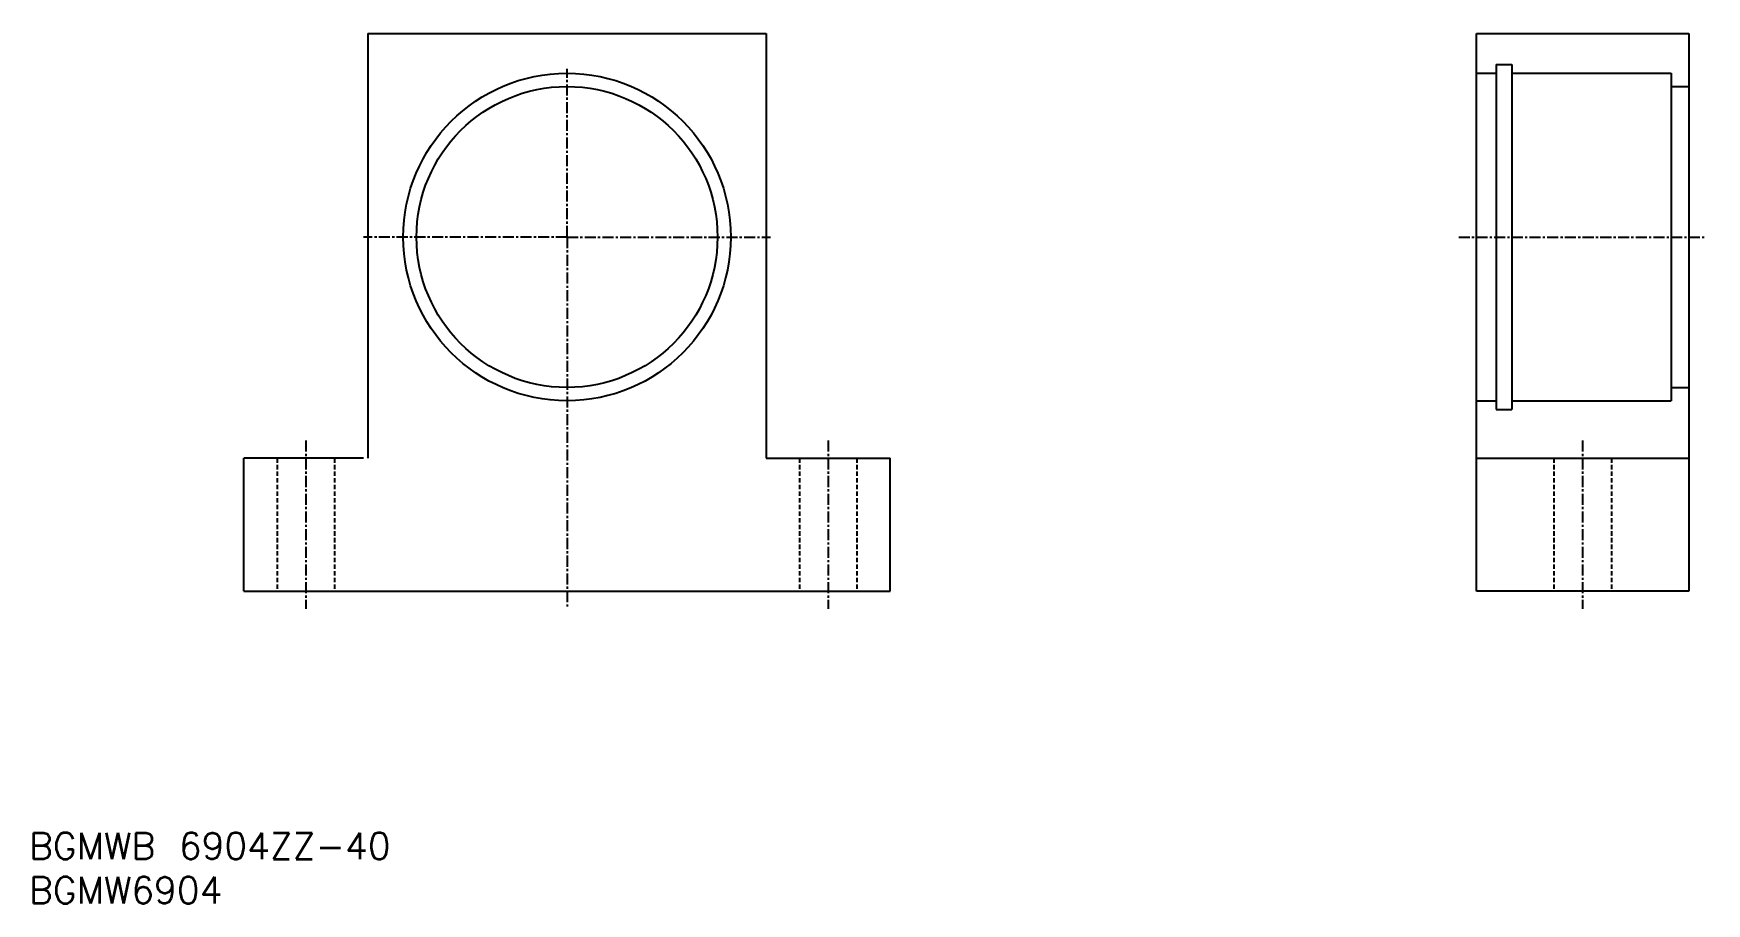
# Model space of a CAD drawing. Extents: x 45 to 234, y 37 to 136.
import ezdxf
from ezdxf.enums import TextEntityAlignment as Align

# ---------------------------------------------------------------- set-up
doc = ezdxf.new("R2010")
doc.units = 0
doc.linetypes.add('CENTER', pattern=[2, 1.25, -0.25, 0.25, -0.25])
doc.linetypes.add('DASHED', pattern=[0.75, 0.5, -0.25])
doc.layers.get('0').update_dxf_attribs({"linetype": 'CONTINUOUS'})
doc.layers.add('CENTER', color=1, linetype='CENTER')
doc.styles.get("Standard").update_dxf_attribs({"font": 'txt.shx', "bigfont": 'extfont.shx'})

msp = doc.modelspace()

# ---------------------------------------------------------------- linework, layer by layer
at = {"color": 7, "linetype": 'CONTINUOUS'}
for p, q in [((83.07, 135.6), (83.07, 87.6)), ((83.07, 135.6), (128.07, 135.6)), ((128.07, 135.6), (128.07, 87.6)), ((208.3, 72.6), (208.3, 135.6)), ((208.3, 135.6), (232.3, 135.6)), ((232.3, 135.6), (232.3, 72.6)), ((208.3, 131.1), (210.55, 131.1)), ((210.55, 132.1), (210.55, 93.1)), ((210.55, 132.1), (212.3, 132.1)), ((212.3, 132.1), (212.3, 93.1)), ((212.3, 131.1), (230.3, 131.1)), ((230.3, 131.1), (230.3, 94.1)), ((230.3, 129.6), (232.3, 129.6)), ((230.3, 95.6), (232.3, 95.6)), ((208.3, 94.1), (210.55, 94.1)), ((210.55, 93.1), (212.3, 93.1)), ((212.3, 94.1), (230.3, 94.1)), ((69.07, 72.6), (69.07, 87.6)), ((82.57, 87.6), (69.07, 87.6)), ((128.07, 87.6), (142.07, 87.6)), ((142.07, 72.6), (142.07, 87.6)), ((208.3, 87.6), (232.3, 87.6)), ((69.07, 72.6), (142.07, 72.6)), ((232.3, 72.6), (208.3, 72.6))]:
    msp.add_line(p, q, dxfattribs=at)
at = {"color": 3, "linetype": 'DASHED'}
for p, q in [((72.82, 87.6), (72.82, 72.6)), ((79.32, 87.6), (79.32, 72.6)), ((131.82, 87.6), (131.82, 72.6)), ((138.32, 87.6), (138.32, 72.6)), ((217.05, 87.6), (217.05, 72.6)), ((223.55, 87.6), (223.55, 72.6))]:
    msp.add_line(p, q, dxfattribs=at)
at = {"color": 7, "linetype": 'CONTINUOUS'}
for radius in [18.5, 17]:
    msp.add_circle((105.57, 112.6), radius, dxfattribs=at)
at = {"layer": 'CENTER', "color": 1, "linetype": 'CENTER'}
for p, q in [((105.57, 112.6), (105.57, 131.6)), ((105.57, 112.6), (82.57, 112.6)), ((105.57, 112.6), (105.57, 70.6)), ((105.57, 112.6), (128.57, 112.6)), ((206.3, 112.6), (234.3, 112.6)), ((76.07, 89.6), (76.07, 70.6)), ((135.07, 89.6), (135.07, 70.6)), ((220.3, 89.6), (220.3, 70.6))]:
    msp.add_line(p, q, dxfattribs=at)

# ---------------------------------------------------------------- texts
at = {"color": 7, "linetype": 'CONTINUOUS'}
for s, p in [('BGMWB 6904ZZ-40', (44.78, 43.8)), ('BGMW6904', (44.78, 38.8))]:
    msp.add_text(s, height=3, dxfattribs=at).set_placement(p, align=Align.MIDDLE_LEFT)

doc.saveas('drawing.dxf')
